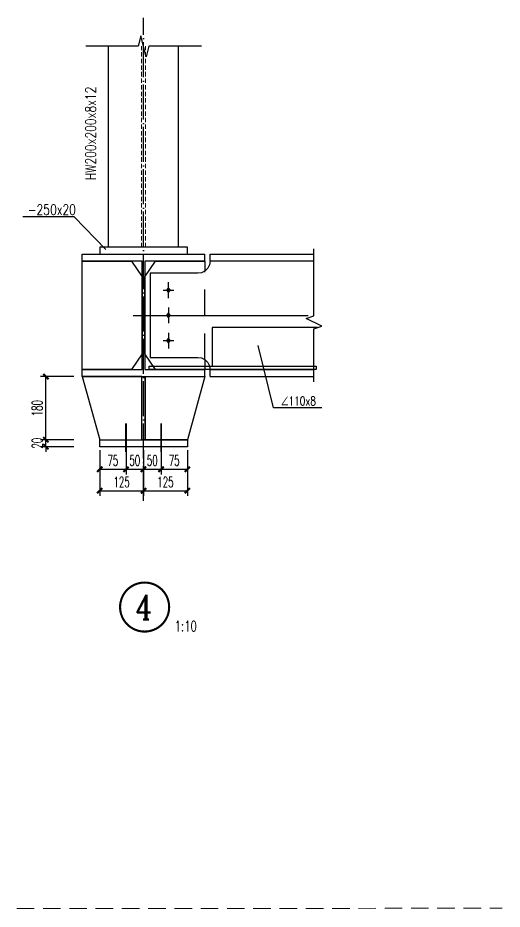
# Model space of a CAD drawing. Header units: millimetres. Extents: x 110450 to 212050, y -76471 to -19021.
# Drawn here: x 198231 to 212050, y -47746 to -22292 of the extents above; entities that cross this region are included whole.
import ezdxf
from ezdxf.enums import TextEntityAlignment as Align

# ---------------------------------------------------------------- set-up
doc = ezdxf.new("R2010")
doc.units = ezdxf.units.MM
doc.header["$LTSCALE"] = 100
for name, pattern in [('2', [5, 1.5, -1, 1.5, -1]), ('CENTER1', [13.3, 10, -1.5, 0.3, -1.5]), ('DOTE', [2.42, 2, -0.2, 0.02, -0.2]), ('HIDDEN', [0.375, 0.25, -0.125]), ('线型2', [2.5, 1.5, -1])]:
    doc.linetypes.add(name, pattern=pattern)
for name, color, linetype in [('60', 2, 'Continuous'), ('CHART', 2, 'Continuous'), ('Continuous Line', 7, 'Continuous'), ('DIM', 144, 'Continuous'), ('GRID-CENTER', 8, 'DOTE'), ('TEXT', 7, 'Continuous'), ('字符串标注', 253, 'Continuous'), ('层10', 253, 'Continuous'), ('柱', 2, 'Continuous'), ('梁构件', 4, 'Continuous'), ('轴线', 21, 'CENTER1'), ('轴线__点划线', 253, 'Continuous')]:
    doc.layers.add(name, color=color, linetype=linetype)
doc.layers.add('梁', color=4, linetype='Continuous', lineweight=18)
doc.styles.add('AXI', font='complex.shx', dxfattribs={"width": 0.8})
doc.styles.get("Standard").update_dxf_attribs({"font": 'romans-h.shx', "width": 0.75, "bigfont": 'hzfs.shx'})
doc.styles.add('STANDRAD', font='romans-h.shx', dxfattribs={"width": 0.6, "bigfont": 'hzfs.shx'})
doc.dimstyles.new('10', dxfattribs={"dimtxt": 300, "dimasz": 150, "dimexe": 150, "dimexo": 100, "dimgap": 100, "dimtad": 1, "dimdec": 0, "dimlfac": 0.1, "dimtxsty": 'STANDRAD', "dimblk": 'ARCHTICK', "dimcen": 0.09, "dimclrd": 4, "dimclre": 4, "dimclrt": 7, "dimadec": 0, "dimazin": 0, "dimtfac": 1, "dimtdec": 0, "dimtix": 1, "dimtmove": 2, "dimatfit": 3, "dimldrblk": 'OBLIQUE', "dimfxl": 1, "dimarcsym": 0})

# ---------------------------------------------------------------- blocks, each defined once
blk = doc.blocks.new('_ArchTick')
at = {"color": 0, "linetype": 'ByBlock', "const_width": 0.4}
blk.add_lwpolyline([(-0.5, -0.5), (0.5, 0.5)], dxfattribs=at)
blk = doc.blocks.new('*D31')
at = {"layer": 'Continuous Line', "color": 4, "lineweight": -2, "ltscale": 5, "transparency": 16777216}
for p, q in [((200567, -34997), (200567, -35947)), ((201817, -35116), (201817, -35947)), ((200567, -35797), (201817, -35797))]:
    blk.add_line(p, q, dxfattribs=at)
at = {"layer": 'Defpoints', "color": 0, "ltscale": 5, "transparency": 16777216}
for p in [(200567, -34539), (201817, -34433, 839), (201817, -35797)]:
    blk.add_point(p, dxfattribs=at)
at = {"layer": 'Continuous Line', "color": 4, "lineweight": -2, "ltscale": 5, "transparency": 16777216, "xscale": 150, "yscale": 150, "zscale": 150, "rotation": 180}
blk.add_blockref('_ArchTick', (200567, -35797), dxfattribs=at)
at = {"layer": 'Continuous Line', "color": 4, "lineweight": -2, "ltscale": 5, "transparency": 16777216, "xscale": 150, "yscale": 150, "zscale": 150}
blk.add_blockref('_ArchTick', (201817, -35797), dxfattribs=at)
at = {"layer": 'Continuous Line', "color": 7, "ltscale": 5, "transparency": 16777216, "insert": (201192, -35547), "char_height": 300, "attachment_point": 5, "style": 'STANDRAD'}
blk.add_mtext('125', dxfattribs=at)
blk = doc.blocks.new('_OBLIQUE')
at = {"color": 0, "linetype": 'ByBlock'}
blk.add_line((-0.5, -0.5), (0.5, 0.5), dxfattribs=at)
blk = doc.blocks.new('*D32')
at = {"layer": 'Continuous Line', "color": 4, "lineweight": -2, "ltscale": 5, "transparency": 16777216}
for p, q in [((201817, -35116), (201817, -35947)), ((203067, -34997), (203067, -35947)), ((201817, -35797), (203067, -35797))]:
    blk.add_line(p, q, dxfattribs=at)
at = {"layer": 'Defpoints', "color": 0, "ltscale": 5, "transparency": 16777216}
for p in [(201817, -34433, 839), (203067, -34539), (203067, -35797)]:
    blk.add_point(p, dxfattribs=at)
at = {"layer": 'Continuous Line', "color": 4, "lineweight": -2, "ltscale": 5, "transparency": 16777216, "xscale": 150, "yscale": 150, "zscale": 150, "rotation": 180}
blk.add_blockref('_ArchTick', (201817, -35797), dxfattribs=at)
at = {"layer": 'Continuous Line', "color": 4, "lineweight": -2, "ltscale": 5, "transparency": 16777216, "xscale": 150, "yscale": 150, "zscale": 150}
blk.add_blockref('_ArchTick', (203067, -35797), dxfattribs=at)
at = {"layer": 'Continuous Line', "color": 7, "ltscale": 5, "transparency": 16777216, "insert": (202442, -35547), "char_height": 300, "attachment_point": 5, "style": 'STANDRAD'}
blk.add_mtext('125', dxfattribs=at)
blk = doc.blocks.new('*D33')
at = {"layer": 'Continuous Line', "color": 4, "lineweight": -2, "ltscale": 5, "transparency": 16777216}
for p, q in [((200567, -34639), (200567, -35334)), ((201317, -34639), (201317, -35334)), ((200567, -35184), (201317, -35184))]:
    blk.add_line(p, q, dxfattribs=at)
at = {"layer": 'Defpoints', "color": 0, "ltscale": 5, "transparency": 16777216}
for p in [(200567, -34539), (201317, -34539), (201317, -35184)]:
    blk.add_point(p, dxfattribs=at)
at = {"layer": 'Continuous Line', "color": 4, "lineweight": -2, "ltscale": 5, "transparency": 16777216, "xscale": 150, "yscale": 150, "zscale": 150, "rotation": 180}
blk.add_blockref('_ArchTick', (200567, -35184), dxfattribs=at)
at = {"layer": 'Continuous Line', "color": 4, "lineweight": -2, "ltscale": 5, "transparency": 16777216, "xscale": 150, "yscale": 150, "zscale": 150}
blk.add_blockref('_ArchTick', (201317, -35184), dxfattribs=at)
at = {"layer": 'Continuous Line', "color": 7, "ltscale": 5, "transparency": 16777216, "insert": (200942, -34934), "char_height": 300, "attachment_point": 5, "style": 'STANDRAD'}
blk.add_mtext('75', dxfattribs=at)
blk = doc.blocks.new('*D34')
at = {"layer": 'Continuous Line', "color": 4, "lineweight": -2, "ltscale": 5, "transparency": 16777216}
for p, q in [((201317, -34639), (201317, -35334)), ((201817, -34639), (201817, -35334)), ((201317, -35184), (201817, -35184))]:
    blk.add_line(p, q, dxfattribs=at)
at = {"layer": 'Defpoints', "color": 0, "ltscale": 5, "transparency": 16777216}
for p in [(201317, -34539), (201817, -34539), (201817, -35184)]:
    blk.add_point(p, dxfattribs=at)
at = {"layer": 'Continuous Line', "color": 4, "lineweight": -2, "ltscale": 5, "transparency": 16777216, "xscale": 150, "yscale": 150, "zscale": 150, "rotation": 180}
blk.add_blockref('_ArchTick', (201317, -35184), dxfattribs=at)
at = {"layer": 'Continuous Line', "color": 4, "lineweight": -2, "ltscale": 5, "transparency": 16777216, "xscale": 150, "yscale": 150, "zscale": 150}
blk.add_blockref('_ArchTick', (201817, -35184), dxfattribs=at)
at = {"layer": 'Continuous Line', "color": 7, "ltscale": 5, "transparency": 16777216, "insert": (201567, -34934), "char_height": 300, "attachment_point": 5, "style": 'STANDRAD'}
blk.add_mtext('50', dxfattribs=at)
blk = doc.blocks.new('*D35')
at = {"layer": 'Continuous Line', "color": 4, "lineweight": -2, "ltscale": 5, "transparency": 16777216}
for p, q in [((201817, -34639), (201817, -35334)), ((202317, -34639), (202317, -35334)), ((201817, -35184), (202317, -35184))]:
    blk.add_line(p, q, dxfattribs=at)
at = {"layer": 'Defpoints', "color": 0, "ltscale": 5, "transparency": 16777216}
for p in [(201817, -34539), (202317, -34539), (202317, -35184)]:
    blk.add_point(p, dxfattribs=at)
at = {"layer": 'Continuous Line', "color": 4, "lineweight": -2, "ltscale": 5, "transparency": 16777216, "xscale": 150, "yscale": 150, "zscale": 150, "rotation": 180}
blk.add_blockref('_ArchTick', (201817, -35184), dxfattribs=at)
at = {"layer": 'Continuous Line', "color": 4, "lineweight": -2, "ltscale": 5, "transparency": 16777216, "xscale": 150, "yscale": 150, "zscale": 150}
blk.add_blockref('_ArchTick', (202317, -35184), dxfattribs=at)
at = {"layer": 'Continuous Line', "color": 7, "ltscale": 5, "transparency": 16777216, "insert": (202067, -34934), "char_height": 300, "attachment_point": 5, "style": 'STANDRAD'}
blk.add_mtext('50', dxfattribs=at)
blk = doc.blocks.new('*D36')
at = {"layer": 'Continuous Line', "color": 4, "lineweight": -2, "ltscale": 5, "transparency": 16777216}
for p, q in [((202317, -34639), (202317, -35334)), ((203067, -34639), (203067, -35334)), ((202317, -35184), (203067, -35184))]:
    blk.add_line(p, q, dxfattribs=at)
at = {"layer": 'Defpoints', "color": 0, "ltscale": 5, "transparency": 16777216}
for p in [(202317, -34539), (203067, -34539), (203067, -35184)]:
    blk.add_point(p, dxfattribs=at)
at = {"layer": 'Continuous Line', "color": 4, "lineweight": -2, "ltscale": 5, "transparency": 16777216, "xscale": 150, "yscale": 150, "zscale": 150, "rotation": 180}
blk.add_blockref('_ArchTick', (202317, -35184), dxfattribs=at)
at = {"layer": 'Continuous Line', "color": 4, "lineweight": -2, "ltscale": 5, "transparency": 16777216, "xscale": 150, "yscale": 150, "zscale": 150}
blk.add_blockref('_ArchTick', (203067, -35184), dxfattribs=at)
at = {"layer": 'Continuous Line', "color": 7, "ltscale": 5, "transparency": 16777216, "insert": (202692, -34934), "char_height": 300, "attachment_point": 5, "style": 'STANDRAD'}
blk.add_mtext('75', dxfattribs=at)
blk = doc.blocks.new('*D37')
at = {"layer": 'Continuous Line', "color": 4, "lineweight": -2, "ltscale": 5, "transparency": 16777216}
for p, q in [((199830, -34339), (198880, -34339)), ((199030, -34339), (199030, -34189)), ((199030, -34539), (199030, -34339)), ((199830, -34539), (198880, -34539)), ((199030, -34539), (199030, -34689))]:
    blk.add_line(p, q, dxfattribs=at)
at = {"layer": 'Defpoints', "color": 0, "ltscale": 5, "transparency": 16777216}
for p in [(199030, -34339), (200567, -34339), (200567, -34539)]:
    blk.add_point(p, dxfattribs=at)
at = {"layer": 'Continuous Line', "color": 4, "lineweight": -2, "ltscale": 5, "transparency": 16777216, "xscale": 150, "yscale": 150, "zscale": 150}
for p, rotation in [((199030, -34339), 270), ((199030, -34539), 90)]:
    blk.add_blockref('_ArchTick', p, dxfattribs=dict(at, rotation=rotation))
at = {"layer": 'Continuous Line', "color": 7, "ltscale": 5, "transparency": 16777216, "insert": (198780, -34439), "char_height": 300, "attachment_point": 5, "rotation": 90, "style": 'STANDRAD'}
blk.add_mtext('20', dxfattribs=at)
blk = doc.blocks.new('*D38')
at = {"layer": 'Continuous Line', "color": 4, "lineweight": -2, "ltscale": 5, "transparency": 16777216}
for p, q in [((199830, -32539), (198880, -32539)), ((199030, -34339), (199030, -32539)), ((199830, -34339), (198880, -34339))]:
    blk.add_line(p, q, dxfattribs=at)
at = {"layer": 'Defpoints', "color": 0, "ltscale": 5, "transparency": 16777216}
for p in [(199030, -32539), (201020, -32539), (200567, -34339)]:
    blk.add_point(p, dxfattribs=at)
at = {"layer": 'Continuous Line', "color": 4, "lineweight": -2, "ltscale": 5, "transparency": 16777216, "xscale": 150, "yscale": 150, "zscale": 150}
for p, rotation in [((199030, -32539), 90), ((199030, -34339), 270)]:
    blk.add_blockref('_ArchTick', p, dxfattribs=dict(at, rotation=rotation))
at = {"layer": 'Continuous Line', "color": 7, "ltscale": 5, "transparency": 16777216, "insert": (198780, -33439), "char_height": 300, "attachment_point": 5, "rotation": 90, "style": 'STANDRAD'}
blk.add_mtext('180', dxfattribs=at)

msp = doc.modelspace()

# ---------------------------------------------------------------- hatches: boundary and pattern name
at = {"layer": '层10', "ltscale": 5}
for points in [[(202527.1, -30166), (202602.1, -30068.5), (202527.1, -29971), (202452.1, -30068.5)], [(202527.1, -30691), (202602.1, -30788.5), (202527.1, -30886), (202452.1, -30788.5)], [(202527.1, -31411), (202602.1, -31508.5), (202527.1, -31606), (202452.1, -31508.5)]]:
    msp.add_hatch(color=1, dxfattribs=at).paths.add_polyline_path(points)

# ---------------------------------------------------------------- linework, layer by layer
at = {"linetype": '2', "ltscale": 5}
msp.add_lwpolyline([(206782.1, -31138.5), (203780.2, -31138.5), (203779.9, -32238.5), (206743.7, -32238.5)], dxfattribs=at)
at = {"layer": '60', "ltscale": 5}
msp.add_lwpolyline([(206782.1, -31138.5), (203780.2, -31138.5), (203779.9, -32238.5), (206743.7, -32238.5)], dxfattribs=at)
at = {"layer": 'Continuous Line', "ltscale": 5}
msp.add_line((200067.1, -32538.6), (200567.1, -34338.6), dxfattribs=at)
for points in [[(203467.1, -23103.6), (201967.1, -23103.6), (201892.1, -23403.6), (201742.1, -22803.6), (201667.1, -23103.6), (200167.1, -23103.6)], [(200067.1, -32538.6), (200567.1, -34338.6), (201767.1, -34338.6), (201767.1, -34038.6), (201767.1, -32538.5), (200067.1, -32538.5), (200067.1, -32538.6)], [(203567.1, -32538.6), (203067.1, -34338.6), (201867.1, -34338.6), (201867.1, -34038.6), (201867.1, -32538.5), (203567.1, -32538.6), (203567.1, -32538.6)]]:
    msp.add_lwpolyline(points, dxfattribs=at)
for points in [[(200567.1, -29038.5), (203067.1, -29038.5), (203067.1, -28838.5), (200567.1, -28838.5)], [(201767.1, -32538.6), (201867.1, -32538.6), (201867.1, -34338.6), (201767.1, -34338.6)], [(200567.1, -34338.6), (203067.1, -34338.6), (203067.1, -34538.6), (200567.1, -34538.6)]]:
    msp.add_lwpolyline(points, close=True, dxfattribs=at)
at = {"layer": 'Continuous Line', "ltscale": 5, "const_width": 50}
for points in [[(201317.1, -34691.6), (201317.1, -33872.6)], [(202317.1, -34691.6), (202317.1, -33872.6)]]:
    msp.add_lwpolyline(points, dxfattribs=at)
at = {"layer": 'DIM', "linetype": 'ByBlock', "ltscale": 5}
for p, q in [((199839.8, -27979.2), (198373.3, -27979.2)), ((200745.3, -28910), (199839.8, -27979.2))]:
    msp.add_line(p, q, dxfattribs=at)
at = {"layer": 'DIM', "ltscale": 5}
msp.add_lwpolyline([(206743.7, -32338.5), (201977.1, -32338.5), (201977.1, -32238.5), (206743.7, -32238.5)], close=True, dxfattribs=at)
at = {"layer": 'DIM', "ltscale": 5, "const_width": 60}
msp.add_lwpolyline([(202548.2, -39118.5, 1), (201148.2, -39118.5, 1), (202548.2, -39118.5, 1)], format="xyb", close=True, dxfattribs=at)
at = {"layer": 'GRID-CENTER', "ltscale": 5}
msp.add_line((201817.1, -36086.8), (201817.1, -22292.4), dxfattribs=at)
at = {"layer": '字符串标注', "color": 7, "ltscale": 5}
for p, q in [((205529.9, -33429.6), (205088, -31647.4)), ((206905.4, -33429.6), (205529.9, -33429.6))]:
    msp.add_line(p, q, dxfattribs=at)
at = {"layer": '层10', "ltscale": 5}
for p, q in [((202527.1, -30293.5), (202527.1, -29843.5)), ((202377.1, -30068.5), (202677.1, -30068.5)), ((202377.1, -30788.5), (202677.1, -30788.5)), ((202527.1, -30563.5), (202527.1, -31013.5)), ((202527.1, -31283.5), (202527.1, -31733.5)), ((202377.1, -31508.5), (202677.1, -31508.5))]:
    msp.add_line(p, q, dxfattribs=at)
at = {"layer": '柱', "color": 2, "ltscale": 5}
for p, q in [((200817.1, -28838.5), (200817.1, -23103.6)), ((202817.1, -28838.5), (202817.1, -23103.6))]:
    msp.add_line(p, q, dxfattribs=at)
at = {"layer": '梁', "linetype": 'HIDDEN', "ltscale": 5}
for p, q in [((201757.1, -28838.5), (201757.1, -23103.6)), ((201877.1, -28838.5), (201877.1, -23103.6))]:
    msp.add_line(p, q, dxfattribs=at)
at = {"layer": '梁', "color": 3, "linetype": 'HIDDEN', "ltscale": 20}
msp.add_line((110450.2, -47745.8), (212050.2, -47720.8), dxfattribs=at)
at = {"layer": '梁构件', "color": 7, "ltscale": 5}
for p, q in [((200067.1, -29238.5), (200067.1, -29038.5)), ((200067.1, -29038.5), (203567.1, -29038.5)), ((201777.1, -29238.5), (200067.1, -29238.5)), ((200067.1, -29238.5), (201477.1, -29238.5)), ((200067.1, -32338.5), (200067.1, -29238.5)), ((201477.1, -29238.5), (201777.1, -29688.5)), ((201777.1, -32338.5), (201777.1, -29238.5)), ((203567.1, -29238.5), (201857.1, -29238.5)), ((201857.1, -29238.5), (201857.1, -32338.5)), ((201857.1, -29688.5), (202157.1, -29238.5)), ((202157.1, -29238.5), (203567.1, -29238.5)), ((203567.1, -29238.5), (203567.1, -29038.5)), ((203567.1, -29238.5), (203567.1, -29524.6)), ((203717.1, -29238.5), (203700, -29346.7)), ((203717.1, -29038.5), (206680.8, -29038.5)), ((203717.1, -29238.5), (203717.1, -29038.5)), ((206680.8, -29238.5), (203717.1, -29238.5)), ((203572.9, -29521.7), (203475.3, -29571.4)), ((203650.3, -29444.2), (203572.9, -29521.7)), ((203700, -29346.7), (203650.3, -29444.2)), ((201777.1, -29688.5), (201777.1, -31888.5)), ((201857.1, -31888.5), (201857.1, -29688.5)), ((203367.1, -29588.5), (202007.1, -29588.5)), ((202007.1, -29588.5), (202007.1, -31988.5)), ((203475.3, -29571.4), (203367.1, -29588.5)), ((201777.1, -31888.5), (201477.1, -32338.5)), ((202157.1, -32338.5), (201857.1, -31888.5)), ((202007.1, -31988.5), (203367.1, -31988.5)), ((203367.1, -31988.5), (203475.3, -32005.6)), ((203475.3, -32005.6), (203572.9, -32055.4)), ((203567.1, -32052.4), (203567.1, -32338.5)), ((203572.9, -32055.4), (203650.3, -32132.8)), ((203650.3, -32132.8), (203700, -32230.4)), ((203700, -32230.4), (203717.1, -32338.5)), ((200067.1, -32538.6), (200067.1, -32338.5)), ((200067.1, -32338.5), (201777.1, -32338.5)), ((201477.1, -32338.5), (200067.1, -32338.5)), ((200067.1, -32538.6), (203567.1, -32538.6)), ((201857.1, -32338.5), (203567.1, -32338.5)), ((203567.1, -32338.5), (202157.1, -32338.5)), ((203567.1, -32538.6), (203567.1, -32338.5)), ((203717.1, -32338.5), (206680.8, -32338.5)), ((203717.1, -32538.6), (203717.1, -32338.5)), ((203717.1, -32538.6), (206680.8, -32538.6))]:
    msp.add_line(p, q, dxfattribs=at)
at = {"layer": '梁构件', "color": 7, "linetype": '线型2', "ltscale": 5}
msp.add_line((203567.1, -32052.4), (203567.1, -29524.6), dxfattribs=at)
at = {"layer": '轴线', "ltscale": 5}
msp.add_line((201517.1, -30788.5), (206980.8, -30788.5), dxfattribs=at)
at = {"layer": '轴线__点划线', "ltscale": 5}
for p, q in [((206680.8, -30804.8), (206680.8, -28888.5)), ((206460.3, -30878.3), (206680.8, -30804.8)), ((206901.3, -31098.8), (206460.3, -30878.3)), ((206680.8, -31172.3), (206901.3, -31098.8)), ((206680.8, -32688.6), (206680.8, -31172.3))]:
    msp.add_line(p, q, dxfattribs=at)

# ---------------------------------------------------------------- texts
at = {"layer": 'CHART', "ltscale": 5, "width": 0.7}
msp.add_text('1:10', height=300, dxfattribs=at).set_placement((202707.6, -39663.6), align=Align.MIDDLE_LEFT)
at = {"layer": 'DIM', "ltscale": 5, "style": 'AXI', "width": 0.8}
msp.add_text('4', height=700, dxfattribs=at).set_placement((201828.6, -39473.2), align=Align.CENTER)
at = {"layer": 'TEXT', "ltscale": 5, "width": 0.75}
msp.add_text('HW200x200x8x12', height=300, rotation=90, dxfattribs=at).set_placement((200547.9, -25592.7), align=Align.BOTTOM_CENTER)
msp.add_text('-250x20', height=300, dxfattribs=at).set_placement((198511.6, -27921.5))
at = {"layer": '字符串标注', "color": 7, "ltscale": 5, "width": 0.75}
msp.add_text('∠110x8', height=250, dxfattribs=at).set_placement((206238.5, -33359.6), align=Align.CENTER)

# ---------------------------------------------------------------- dimensions: what is measured, and where the dimension line sits
at = {"layer": 'Continuous Line', "ltscale": 5}
for base, p1, p2, picture, middle in [((199030.1, -32538.5), (200567.1, -34338.6), (201019.6, -32538.5), '*D38', (198780.1, -33438.5)), ((199030.1, -34338.6), (200567.1, -34538.6), (200567.1, -34338.6), '*D37', (198780.1, -34438.6))]:
    dim = msp.add_linear_dim(base=base, p1=p1, p2=p2, angle=90, dimstyle='10', override={"dimfxl": 800, "dimfxlon": 1}, dxfattribs=at)
    dim.commit()
    dim.dimension.update_dxf_attribs({"geometry": picture, "text_midpoint": middle})
for base, p1, p2, picture, middle in [((201817.1, -35797.5), (200567.1, -34538.6), (201817.1, -34432.7, 839.3), '*D31', (201192.1, -35547.5)), ((201317.1, -35184.1), (200567.1, -34538.6), (201317.1, -34538.6), '*D33', (200942.1, -34934.1)), ((201817.1, -35184.1), (201317.1, -34538.6), (201817.1, -34538.6), '*D34', (201567.1, -34934.1)), ((203067.1, -35797.5), (201817.1, -34432.7, 839.3), (203067.1, -34538.6), '*D32', (202442.1, -35547.5)), ((202317.1, -35184.1), (201817.1, -34538.6), (202317.1, -34538.6), '*D35', (202067.1, -34934.1)), ((203067.1, -35184.1), (202317.1, -34538.6), (203067.1, -34538.6), '*D36', (202692.1, -34934.1))]:
    dim = msp.add_linear_dim(base=base, p1=p1, p2=p2, dimstyle='10', override={"dimfxl": 800, "dimfxlon": 1}, dxfattribs=at)
    dim.commit()
    dim.dimension.update_dxf_attribs({"geometry": picture, "text_midpoint": middle})

doc.saveas('drawing.dxf')
